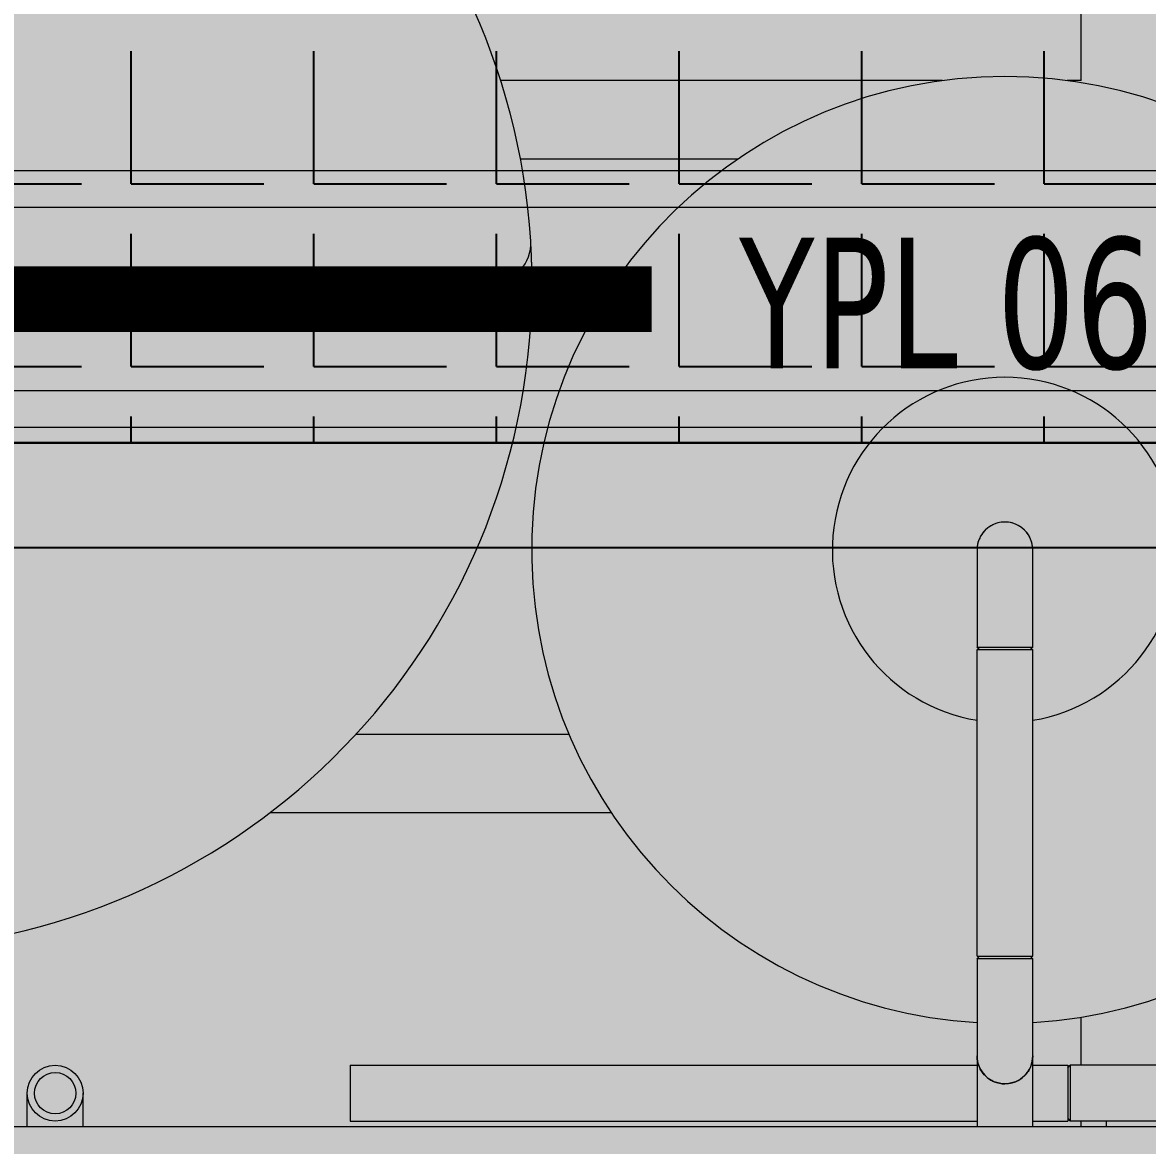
# Model space of a CAD drawing. Header units: centimetres. Extents: x 405564 to 502064, y 46284 to 60634.
# Drawn here: x 484461.58 to 484504.61, y 56750.2 to 56793.13 of the extents above; entities that cross this region are included whole.
import ezdxf
from ezdxf.enums import TextEntityAlignment as Align

# ---------------------------------------------------------------- set-up
doc = ezdxf.new("R2010")
doc.units = ezdxf.units.CM
doc.layers.get('0').update_dxf_attribs({"color": 8, "lineweight": 9})
for name, color, linetype, lineweight in [('0-KRCN-AYDINLATMA-130426', 8, 'Continuous', 9), ('0-KRCN-MİMARİ-220526', 8, 'Continuous', 9), ('Visible (ISO)', 8, 'Continuous', 18)]:
    doc.layers.add(name, color=color, linetype=linetype, lineweight=lineweight)
doc.layers.add('AS_NOT_MIMARI', color=8, linetype='Continuous')
doc.styles.add('TAHOMA', font='tahoma.ttf')

# ---------------------------------------------------------------- blocks, each defined once
blk = doc.blocks.new('YPL 064U 40OD00 8K89 149 MG 66')
at = {"layer": '0-KRCN-AYDINLATMA-130426'}
for points in [[(75.25, -2.9), (75.25, 2.9, 0.414214), (73.25, 4.9), (-73.25, 4.9, 0.414214), (-75.25, 2.9), (-75.25, -2.9, 0.414214), (-73.25, -4.9), (73.25, -4.9, 0.414214)], [(73.85, -2.5), (73.85, 2.5, 0.414214), (72.85, 3.5), (-72.85, 3.5, 0.414214), (-73.85, 2.5), (-73.85, -2.5, 0.414214), (-72.85, -3.5), (72.85, -3.5, 0.414214)]]:
    blk.add_lwpolyline(points, format="xyb", close=True, dxfattribs=at)
at = {"layer": '0-KRCN-AYDINLATMA-130426', "const_width": 2.508, "elevation": 1.254}
blk.add_lwpolyline([(-71.344, -0.008), (-45.351, -0.008)], dxfattribs=at)
at = {"layer": '0-KRCN-AYDINLATMA-130426', "ltscale": 60, "style": 'TAHOMA', "width": 0.8}
blk.add_text('YPL 064U 40OD00 8K89 149 MG 66', height=5, dxfattribs=at).set_placement((0.002, -0.148), align=Align.MIDDLE_CENTER)
blk = doc.blocks.new('G$C546873DE')
at = {"layer": '0-KRCN-AYDINLATMA-130426'}
blk.add_blockref('YPL 064U 40OD00 8K89 149 MG 66', (13966.93, 9648.546), dxfattribs=at)
blk = doc.blocks.new('A$Cdfb98813')
h = blk.add_hatch()
h.set_pattern_fill('ANGLE', color=256, scale=0.3)
h.set_pattern_definition([(0, (182.2423, -979.0145), (0, 2.0955), [1.524, -0.5715]), (90, (182.2423, -979.0145), (-2.0955, 1e-16), [1.524, -0.5715])])
h.paths.add_polyline_path([(1918.018, 199.001), (1545.018, 199.001), (1545.018, 300), (1515.018, 300), (1515.018, 199.001), (238.979, 199.001), (238.979, -429.5), (238.979, -658.015), (1918.018, -658.015)])
h.paths.add_polyline_path([(268.979, -429.5), (268.979, 169.001), (1888.018, 169.001), (1888.018, -628.015), (268.979, -628.015), (268.979, -453.5)], flags=16)
h.paths.add_polyline_path([(1888.018, -429.5), (268.979, -429.5), (268.979, -459.5), (1888.018, -459.5)], flags=0)
h = blk.add_hatch()
h.set_pattern_fill('ANGLE', color=256)
h.set_pattern_definition([(0, (1096.748, -978.9895), (0, 6.985), [5.08, -1.905]), (90, (1096.748, -978.9895), (-6.985, 4e-16), [5.08, -1.905])])
h.paths.add_polyline_path([(800.139, 27.501), (444.139, 27.501), (444.139, -55.474), (800.139, -55.474)])
h = blk.add_hatch()
h.set_pattern_fill('ANGLE', color=256)
h.set_pattern_definition([(0, (-483849.746, -58273.935), (0, 6.985), [5.08, -1.905]), (90, (-483849.746, -58273.935), (-6.985, 4e-16), [5.08, -1.905])])
h.paths.add_polyline_path([(425.139, -15.05), (800.139, -15.05), (800.139, -100), (900, -100), (900.139, -15.05), (1700, -15.05), (1700, -100), (1800, -100), (1800.139, -15.05), (2235.139, -15.05), (2235.139, -206), (425.139, -206.05)])
for p, q in [((444.139, -55.499), (800.139, -55.499)), ((530.139, -59.499), (800.139, -59.499))]:
    blk.add_line(p, q)
blk.add_lwpolyline([(444.139, 27.476), (800.139, 27.476), (800.139, -55.499), (444.139, -55.499)], close=True)
blk.add_lwpolyline([(800.139, -55.499), (530.139, -55.499), (530.139, -59.499), (800.139, -59.499)])
at = {"layer": 'Visible (ISO)'}
for p, q in [((652.321, -41.65), (652.321, -18.05)), ((647.026, -41.65), (630.123, -41.65)), ((652.321, -41.65), (651.793, -41.65)), ((639.195, -44.65), (630.88, -44.65)), ((629.775, -49.377), (581.868, -49.377)), ((648.342, -59.593), (648.342, -63.31)), ((650.476, -63.31), (650.476, -59.593)), ((648.342, -63.402), (650.476, -63.402)), ((648.342, -75.128), (648.342, -63.402)), ((650.476, -75.128), (650.476, -63.402)), ((632.742, -66.65), (624.58, -66.65)), ((634.361, -69.65), (621.289, -69.65)), ((648.342, -75.128), (650.476, -75.128)), ((648.342, -75.221), (648.342, -78.937)), ((650.476, -78.937), (650.476, -75.221)), ((652.321, -79.296), (652.321, -77.457)), ((648.342, -78.939), (648.342, -81.65)), ((650.476, -81.65), (650.476, -78.941)), ((624.365, -79.296), (624.365, -81.43)), ((624.365, -79.296), (648.342, -79.296)), ((650.415, -79.296), (650.415, -79.296)), ((650.476, -79.296), (651.81, -79.296)), ((651.81, -79.388), (651.903, -79.296)), ((651.81, -79.296), (651.81, -81.43)), ((651.903, -79.296), (651.903, -81.43)), ((656.798, -79.296), (651.903, -79.296)), ((612.018, -81.65), (612.018, -80.363)), ((614.152, -81.65), (614.152, -80.363)), ((739.841, -81.65), (580.321, -81.65)), ((624.365, -81.43), (648.342, -81.43)), ((650.476, -81.43), (651.81, -81.43)), ((651.81, -81.337), (651.903, -81.43)), ((656.798, -81.43), (651.903, -81.43)), ((652.321, -81.65), (652.321, -81.43)), ((653.284, -81.43), (653.284, -81.65))]:
    blk.add_line(p, q, dxfattribs=at)
for radius in [1.067, 0.79]:
    blk.add_circle((613.085, -80.363), radius, dxfattribs=at)
for centre, radius, start, end in [((605.821, -49.377), 25.5, 3.5833, 176.4167), ((649.409, -59.592), 18.1, 273.3789, 266.6211), ((629.775, -47.877), 1.5, 270, 3.5833), ((605.821, -49.377), 25.5, 183.5833, 356.4167), ((649.409, -59.592), 6.6, 279.3019, 260.6981), ((649.409, -59.592), 1.067, 0.0057, 180.06), ((649.409, -78.938), 1.067, 180.0057, 0.06)]:
    blk.add_arc(centre, radius, start, end, dxfattribs=at)
for points, knots in [([(631.272, -50.971), (631.278, -50.869), (631.284, -50.767), (631.289, -50.666), (631.289, -50.664), (631.289, -50.662), (631.289, -50.66), (631.294, -50.561), (631.299, -50.463), (631.302, -50.365), (631.303, -50.36), (631.303, -50.355), (631.303, -50.351), (631.305, -50.305), (631.306, -50.26), (631.308, -50.215), (631.308, -50.209), (631.308, -50.203), (631.308, -50.197), (631.31, -50.153), (631.311, -50.11), (631.312, -50.067), (631.312, -50.06), (631.313, -50.053), (631.313, -50.046), (631.314, -49.996), (631.315, -49.947), (631.316, -49.898), (631.317, -49.858), (631.318, -49.819), (631.318, -49.78), (631.318, -49.77), (631.319, -49.761), (631.319, -49.752), (631.319, -49.704), (631.32, -49.657), (631.32, -49.61), (631.321, -49.573), (631.321, -49.538), (631.321, -49.502), (631.321, -49.491), (631.321, -49.481), (631.321, -49.47), (631.321, -49.435), (631.321, -49.401), (631.321, -49.367), (631.321, -49.356), (631.321, -49.345), (631.321, -49.333), (631.321, -49.3), (631.321, -49.267), (631.321, -49.235), (631.321, -49.223), (631.321, -49.212), (631.321, -49.2), (631.321, -49.169), (631.32, -49.137), (631.32, -49.106), (631.32, -49.065), (631.319, -49.023), (631.318, -48.983), (631.318, -48.972), (631.318, -48.96), (631.318, -48.949), (631.317, -48.88), (631.315, -48.814), (631.314, -48.75), (631.314, -48.74), (631.313, -48.729), (631.313, -48.718), (631.312, -48.681), (631.311, -48.645), (631.31, -48.61), (631.309, -48.585), (631.308, -48.561), (631.308, -48.537), (631.307, -48.527), (631.307, -48.517), (631.307, -48.508), (631.306, -48.484), (631.305, -48.46), (631.304, -48.437), (631.304, -48.428), (631.303, -48.419), (631.303, -48.411), (631.302, -48.388), (631.301, -48.366), (631.301, -48.345), (631.3, -48.336), (631.3, -48.328), (631.3, -48.32), (631.299, -48.299), (631.298, -48.278), (631.297, -48.258), (631.297, -48.251), (631.296, -48.244), (631.296, -48.237), (631.295, -48.217), (631.294, -48.197), (631.293, -48.179), (631.293, -48.172), (631.293, -48.166), (631.292, -48.16), (631.292, -48.141), (631.291, -48.123), (631.29, -48.106), (631.289, -48.083), (631.287, -48.061), (631.286, -48.04), (631.286, -48.035), (631.286, -48.031), (631.286, -48.027), (631.285, -48.01), (631.284, -47.995), (631.283, -47.98), (631.283, -47.977), (631.283, -47.973), (631.283, -47.97), (631.282, -47.955), (631.281, -47.941), (631.28, -47.928), (631.28, -47.926), (631.28, -47.923), (631.28, -47.92), (631.278, -47.892), (631.277, -47.868), (631.276, -47.848), (631.276, -47.847), (631.275, -47.846), (631.275, -47.845), (631.274, -47.825), (631.273, -47.81), (631.273, -47.8), (631.273, -47.799), (631.273, -47.799), (631.273, -47.799), (631.272, -47.789), (631.272, -47.783), (631.272, -47.783)], [0, 0, 0, 0, 0.00304669, 0.00304669, 0.00304669, 0.00311029, 0.00311029, 0.00311029, 0.00609337, 0.00609337, 0.00609337, 0.00623404, 0.00623404, 0.00623404, 0.00761671, 0.00761671, 0.00761671, 0.00780057, 0.00780057, 0.00780057, 0.00914006, 0.00914006, 0.00914006, 0.00936473, 0.00936473, 0.00936473, 0.01092575, 0.01092575, 0.01092575, 0.01218674, 0.01218674, 0.01218674, 0.01248364, 0.01248364, 0.01248364, 0.01403831, 0.01403831, 0.01403831, 0.01523343, 0.01523343, 0.01523343, 0.0155902, 0.0155902, 0.0155902, 0.01675677, 0.01675677, 0.01675677, 0.01713831, 0.01713831, 0.01713831, 0.01828012, 0.01828012, 0.01828012, 0.01868358, 0.01868358, 0.01868358, 0.01980346, 0.01980346, 0.01980346, 0.0213268, 0.0213268, 0.0213268, 0.02176018, 0.02176018, 0.02176018, 0.02437349, 0.02437349, 0.02437349, 0.02481895, 0.02481895, 0.02481895, 0.02634199, 0.02634199, 0.02634199, 0.02742017, 0.02742017, 0.02742017, 0.02785919, 0.02785919, 0.02785919, 0.02894352, 0.02894352, 0.02894352, 0.02937292, 0.02937292, 0.02937292, 0.03046686, 0.03046686, 0.03046686, 0.03088268, 0.03088268, 0.03088268, 0.0319902, 0.0319902, 0.0319902, 0.0323883, 0.0323883, 0.0323883, 0.03351355, 0.03351355, 0.03351355, 0.03389005, 0.03389005, 0.03389005, 0.03503689, 0.03503689, 0.03503689, 0.03656023, 0.03656023, 0.03656023, 0.03688185, 0.03688185, 0.03688185, 0.03808357, 0.03808357, 0.03808357, 0.03837206, 0.03837206, 0.03837206, 0.03960692, 0.03960692, 0.03960692, 0.03985842, 0.03985842, 0.03985842, 0.0426536, 0.0426536, 0.0426536, 0.04282773, 0.04282773, 0.04282773, 0.04570029, 0.04570029, 0.04570029, 0.04579044, 0.04579044, 0.04579044, 0.04874698, 0.04874698, 0.04874698, 0.04874698]), ([(650.476, -59.592), (650.476, -59.312), (650.361, -59.036), (650.163, -58.839), (650.064, -58.74), (649.946, -58.661), (649.817, -58.608), (649.688, -58.554), (649.549, -58.526), (649.409, -58.526), (649.268, -58.527), (649.13, -58.554), (649, -58.608), (648.87, -58.662), (648.753, -58.741), (648.654, -58.84), (648.555, -58.939), (648.476, -59.057), (648.423, -59.186), (648.371, -59.313), (648.342, -59.454), (648.342, -59.593)], [-1, -1, -1, -1, -0.875, -0.875, -0.875, -0.8125, -0.8125, -0.8125, -0.75, -0.75, -0.75, -0.6875, -0.6875, -0.6875, -0.625, -0.625, -0.625, -0.5625, -0.5625, -0.5625, -0.5002593, -0.5002593, -0.5002593, -0.5002593]), ([(648.342, -63.31), (648.342, -63.31), (648.342, -63.31), (648.342, -63.31), (648.342, -63.31), (648.37, -63.31), (648.423, -63.309), (648.477, -63.309), (648.555, -63.309), (648.654, -63.309), (648.852, -63.308), (649.128, -63.308), (649.408, -63.308), (649.548, -63.308), (649.687, -63.308), (649.816, -63.308), (649.945, -63.308), (650.063, -63.309), (650.163, -63.309), (650.262, -63.309), (650.34, -63.309), (650.394, -63.309), (650.448, -63.31), (650.476, -63.31), (650.476, -63.31), (650.476, -63.31), (650.476, -63.31), (650.476, -63.31)], [-0.5003432, -0.5003432, -0.5003432, -0.5003432, -0.5, -0.5, -0.5, -0.4375, -0.4375, -0.4375, -0.375, -0.375, -0.375, -0.25, -0.25, -0.25, -0.1875, -0.1875, -0.1875, -0.125, -0.125, -0.125, -0.0625, -0.0625, -0.0625, 0, 0, 0, 0.0000157, 0.0000157, 0.0000157, 0.0000157]), ([(650.476, -75.221), (650.476, -75.221), (650.476, -75.221), (650.476, -75.221), (650.476, -75.221), (650.448, -75.221), (650.395, -75.221), (650.342, -75.222), (650.263, -75.222), (650.164, -75.222), (649.967, -75.222), (649.69, -75.222), (649.411, -75.222), (649.271, -75.222), (649.132, -75.222), (649.002, -75.222), (648.873, -75.222), (648.755, -75.222), (648.656, -75.222), (648.557, -75.222), (648.478, -75.222), (648.424, -75.221), (648.37, -75.221), (648.343, -75.221), (648.342, -75.221), (648.342, -75.221), (648.342, -75.221), (648.342, -75.221)], [-0.5003432, -0.5003432, -0.5003432, -0.5003432, -0.5, -0.5, -0.5, -0.4375, -0.4375, -0.4375, -0.375, -0.375, -0.375, -0.25, -0.25, -0.25, -0.1875, -0.1875, -0.1875, -0.125, -0.125, -0.125, -0.0625, -0.0625, -0.0625, 0, 0, 0, 0.0000157, 0.0000157, 0.0000157, 0.0000157]), ([(650.476, -78.936), (650.476, -78.938), (650.476, -78.94), (650.476, -78.941), (650.476, -79.082), (650.448, -79.22), (650.394, -79.35), (650.34, -79.479), (650.261, -79.596), (650.162, -79.695), (649.964, -79.893), (649.688, -80.007), (649.408, -80.007), (649.268, -80.006), (649.129, -79.979), (649, -79.925), (648.871, -79.871), (648.753, -79.793), (648.654, -79.693), (648.555, -79.594), (648.477, -79.476), (648.423, -79.347), (648.37, -79.217), (648.342, -79.078), (648.342, -78.938)], [-0.5007208, -0.5007208, -0.5007208, -0.5007208, -0.5, -0.5, -0.5, -0.4375, -0.4375, -0.4375, -0.375, -0.375, -0.375, -0.25, -0.25, -0.25, -0.1875, -0.1875, -0.1875, -0.125, -0.125, -0.125, -0.0625, -0.0625, -0.0625, -0.0000315, -0.0000315, -0.0000315, -0.0000315]), ([(648.342, -78.938), (648.343, -79.218), (648.457, -79.495), (648.655, -79.692), (648.754, -79.791), (648.872, -79.87), (649.001, -79.923), (649.131, -79.977), (649.27, -80.004), (649.41, -80.004), (649.55, -80.004), (649.689, -79.976), (649.818, -79.923), (649.948, -79.869), (650.065, -79.79), (650.164, -79.691), (650.263, -79.592), (650.342, -79.473), (650.395, -79.345), (650.448, -79.217), (650.476, -79.077), (650.476, -78.937)], [-1, -1, -1, -1, -0.875, -0.875, -0.875, -0.8125, -0.8125, -0.8125, -0.75, -0.75, -0.75, -0.6875, -0.6875, -0.6875, -0.625, -0.625, -0.625, -0.5625, -0.5625, -0.5625, -0.5002593, -0.5002593, -0.5002593, -0.5002593]), ([(654.405, -81.43), (654.387, -81.431), (654.368, -81.431), (654.349, -81.431), (654.331, -81.431), (654.313, -81.431), (654.295, -81.43)], [-0.25835912, -0.25835912, -0.25835912, -0.25835912, -0.25, -0.25, -0.25, -0.24188931, -0.24188931, -0.24188931, -0.24188931])]:
    blk.add_open_spline(points, degree=3, knots=knots, dxfattribs=at)
for points in [[(650.476, -59.593), (650.476, -59.593), (650.476, -59.593), (650.476, -59.592)], [(648.435, -63.402), (648.404, -63.372), (648.373, -63.341), (648.342, -63.31)], [(650.476, -63.31), (650.445, -63.341), (650.414, -63.372), (650.384, -63.402)], [(650.476, -63.31), (650.476, -63.31), (650.476, -63.31), (650.476, -63.31)], [(648.342, -75.221), (648.373, -75.19), (648.404, -75.159), (648.435, -75.128)], [(648.342, -75.221), (648.342, -75.221), (648.342, -75.221), (648.342, -75.221)], [(650.384, -75.128), (650.414, -75.159), (650.445, -75.19), (650.476, -75.221)], [(648.342, -78.937), (648.342, -78.938), (648.342, -78.938), (648.342, -78.938)], [(614.152, -80.355), (614.152, -80.358), (614.152, -80.362), (614.152, -80.365)]]:
    blk.add_open_spline(points, degree=3, dxfattribs=at)
blk = doc.blocks.new('A$C6A10306C')
at = {"layer": 'AS_NOT_MIMARI'}
blk.add_blockref('A$Cdfb98813', (13285.68, -3801.454), dxfattribs=at)

msp = doc.modelspace()

# ---------------------------------------------------------------- block references
at = {"layer": '0-KRCN-AYDINLATMA-130426'}
msp.add_blockref('G$C546873DE', (470564.066, 47134.016), dxfattribs=at)

# ---------------------------------------------------------------- next in the draw order: block references
at = {"layer": '0-KRCN-MİMARİ-220526'}
msp.add_blockref('A$C6A10306C', (470564.066, 60634.016), dxfattribs=at)

doc.saveas('drawing.dxf')
